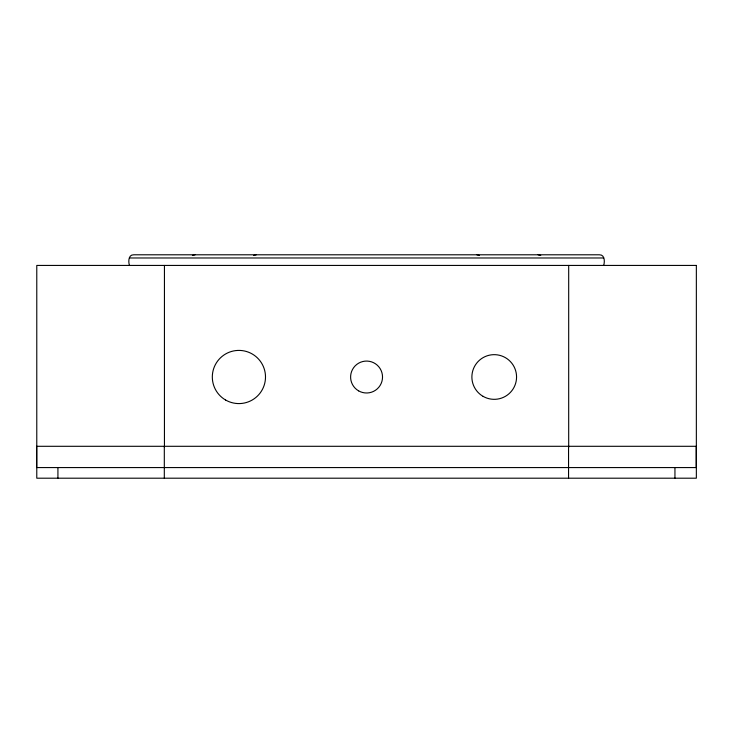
<?xml version="1.0" encoding="UTF-8"?>
<svg xmlns="http://www.w3.org/2000/svg" width="733" height="733" viewBox="0 0 733 733"><rect width="100%" height="100%" fill="white"/><g stroke="black" fill="none" stroke-linecap="round" stroke-linejoin="round"><path stroke-width="1.1" d="M129.448 265.428C128.229 261.69 128.33 254.534 133.773 254.791L599.356 254.791C604.798 254.534 604.899 261.69 603.68 265.428M253.6 255.46L256.238 254.791M192.394 255.46L195.033 254.791M129.448 257.979L603.68 257.979M538.086 254.791L540.734 255.46M476.89 254.791L479.519 255.46M674.946 467.572L674.946 478.209M568.689 265.428L568.689 447.313M568.551 446.296L568.561 478.209M164.439 265.428L164.439 447.313M164.311 446.296L164.311 478.209M57.925 467.572L57.925 478.209M696.35 265.428L36.778 265.428L36.778 478.2L696.35 478.2L696.35 265.428M696.213 446.296L36.65 446.296L36.65 467.572L696.213 467.572L696.213 446.296M483.056 396.342A22.338 22.338 0 0 0 516.563 376.991A22.338 22.338 0 0 0 483.056 357.649A22.338 22.338 0 0 0 483.056 396.342M358.584 390.854A15.961 15.961 0 0 0 382.525 377.028A15.961 15.961 0 0 0 358.584 363.211A15.961 15.961 0 0 0 358.584 390.854M225.608 400.026A26.599 26.599 0 0 0 265.502 376.991A26.599 26.599 0 0 0 225.608 353.966A26.599 26.599 0 0 0 225.608 400.026"/></g></svg>
